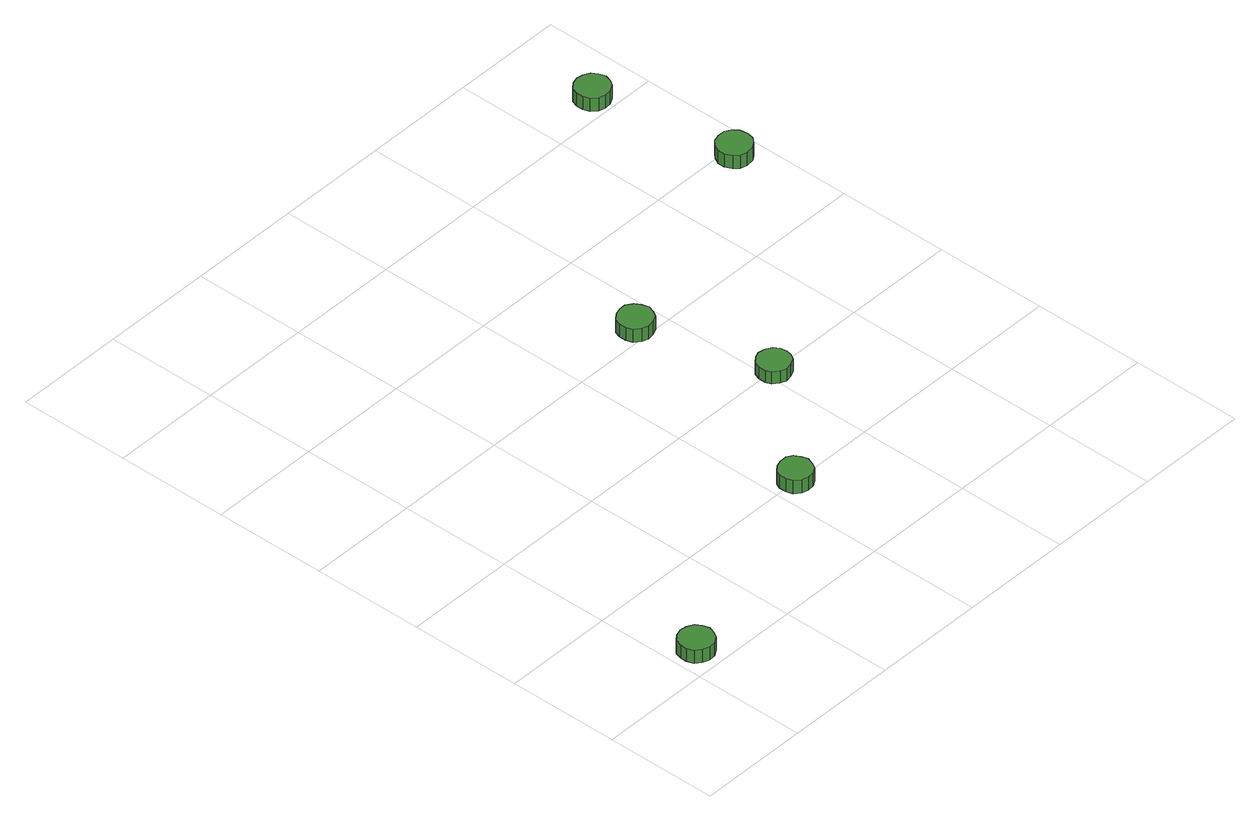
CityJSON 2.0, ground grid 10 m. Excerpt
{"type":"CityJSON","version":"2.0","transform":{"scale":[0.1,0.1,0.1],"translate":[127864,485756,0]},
"CityObjects":{
"tree1":{"type":"SolitaryVegetationObject","attributes":{"function":"something"},"geometry":[{"type":"MultiSurface","lod":"1","boundaries":[[[0,1,2,3,4,5,6,7,8,9,10,11,12,13,14]],[[15,16,17,18,19,20,21,22,23,24,25,26,27,28,29]],[[0,29,28,1]],[[1,28,27,2]],[[2,27,26,3]],[[3,26,25,4]],[[4,25,24,5]],[[5,24,23,6]],[[6,23,22,7]],[[7,22,21,8]],[[8,21,20,9]],[[9,20,19,10]],[[10,19,18,11]],[[11,18,17,12]],[[12,17,16,13]],[[13,16,15,14]],[[14,15,29,0]]]}]},
"tree2":{"type":"SolitaryVegetationObject","attributes":{"function":"something"},"geometry":[{"type":"MultiSurface","lod":"1","boundaries":[[[30,31,32,33,34,35,36,37,38,39,40,41,42,43,44]],[[45,46,47,48,49,50,51,52,53,54,55,56,57,58,59]],[[30,59,58,31]],[[31,58,57,32]],[[32,57,56,33]],[[33,56,55,34]],[[34,55,54,35]],[[35,54,53,36]],[[36,53,52,37]],[[37,52,51,38]],[[38,51,50,39]],[[39,50,49,40]],[[40,49,48,41]],[[41,48,47,42]],[[42,47,46,43]],[[43,46,45,44]],[[44,45,59,30]]]}]},
"tree3":{"type":"SolitaryVegetationObject","attributes":{"function":"something"},"geometry":[{"type":"MultiSurface","lod":"1","boundaries":[[[60,61,62,63,64,65,66,67,68,69,70,71,72,73,74]],[[75,76,77,78,79,80,81,82,83,84,85,86,87,88,89]],[[60,89,88,61]],[[61,88,87,62]],[[62,87,86,63]],[[63,86,85,64]],[[64,85,84,65]],[[65,84,83,66]],[[66,83,82,67]],[[67,82,81,68]],[[68,81,80,69]],[[69,80,79,70]],[[70,79,78,71]],[[71,78,77,72]],[[72,77,76,73]],[[73,76,75,74]],[[74,75,89,60]]]}]},
"tree4":{"type":"SolitaryVegetationObject","attributes":{"function":"something"},"geometry":[{"type":"MultiSurface","lod":"1","boundaries":[[[90,91,92,93,94,95,96,97,98,99,100,101,102,103,104]],[[105,106,107,108,109,110,111,112,113,114,115,116,117,118,119]],[[90,119,118,91]],[[91,118,117,92]],[[92,117,116,93]],[[93,116,115,94]],[[94,115,114,95]],[[95,114,113,96]],[[96,113,112,97]],[[97,112,111,98]],[[98,111,110,99]],[[99,110,109,100]],[[100,109,108,101]],[[101,108,107,102]],[[102,107,106,103]],[[103,106,105,104]],[[104,105,119,90]]]}]},
"tree5":{"type":"SolitaryVegetationObject","attributes":{"function":"something"},"geometry":[{"type":"MultiSurface","lod":"1","boundaries":[[[120,121,122,123,124,125,126,127,128,129,130,131,132,133,134]],[[135,136,137,138,139,140,141,142,143,144,145,146,147,148,149]],[[120,149,148,121]],[[121,148,147,122]],[[122,147,146,123]],[[123,146,145,124]],[[124,145,144,125]],[[125,144,143,126]],[[126,143,142,127]],[[127,142,141,128]],[[128,141,140,129]],[[129,140,139,130]],[[130,139,138,131]],[[131,138,137,132]],[[132,137,136,133]],[[133,136,135,134]],[[134,135,149,120]]]}]},
"tree6":{"type":"SolitaryVegetationObject","attributes":{"function":"something"},"geometry":[{"type":"MultiSurface","lod":"1","boundaries":[[[150,151,152,153,154,155,156,157,158,159,160,161,162,163,164]],[[165,166,167,168,169,170,171,172,173,174,175,176,177,178,179]],[[150,179,178,151]],[[151,178,177,152]],[[152,177,176,153]],[[153,176,175,154]],[[154,175,174,155]],[[155,174,173,156]],[[156,173,172,157]],[[157,172,171,158]],[[158,171,170,159]],[[159,170,169,160]],[[160,169,168,161]],[[161,168,167,162]],[[162,167,166,163]],[[163,166,165,164]],[[164,165,179,150]]]}]}
},
"vertices":[
[33,19,22],[31,25,22],[28,30,22],[22,33,22],[16,34,22],[10,32,22],[5,28,22],[3,22,22],[3,16,22],[5,10,22],[10,6,22],[16,4,22],[22,4,22],[28,8,22],[31,13,22],[31,13,9],[28,8,9],[22,4,9],[16,4,9],[10,6,9],[5,10,9],[3,16,9],[3,22,9],[5,28,9],[10,32,9],[16,34,9],[22,33,9],[28,30,9],[31,25,9],[33,19,9],
[235,99,19],[233,105,19],[230,110,19],[225,113,19],[219,113,19],[213,111,19],[208,107,19],[206,102,19],[206,96,19],[208,90,19],[213,86,19],[219,84,19],[225,85,19],[230,88,19],[233,93,19],[233,93,6],[230,88,6],[225,85,6],[219,84,6],[213,86,6],[208,90,6],[206,96,6],[206,102,6],[208,107,6],[213,111,6],[219,113,6],[225,113,6],[230,110,6],[233,105,6],[235,99,6],
[320,197,18],[319,203,18],[316,208,18],[310,211,18],[304,212,18],[299,210,18],[294,206,18],[292,200,18],[292,194,18],[294,189,18],[299,185,18],[304,183,18],[310,184,18],[316,187,18],[319,192,18],[319,192,6],[316,187,6],[310,184,6],[304,183,6],[299,185,6],[294,189,6],[292,194,6],[292,200,6],[294,206,6],[299,210,6],[304,212,6],[310,211,6],[316,208,6],[319,203,6],[320,197,6],
[290,311,17],[288,317,17],[285,322,17],[279,326,17],[273,326,17],[267,324,17],[262,320,17],[260,314,17],[260,308,17],[262,302,17],[267,298,17],[273,296,17],[279,297,17],[285,300,17],[288,305,17],[288,305,4],[285,300,4],[279,297,4],[273,296,4],[267,298,4],[262,302,4],[260,308,4],[260,314,4],[262,320,4],[267,324,4],[273,326,4],[279,326,4],[285,322,4],[288,317,4],[290,311,4],
[493,392,17],[492,399,17],[488,404,17],[483,407,17],[476,407,17],[470,405,17],[466,401,17],[463,395,17],[463,389,17],[466,383,17],[470,379,17],[476,377,17],[483,378,17],[488,381,17],[492,386,17],[492,386,4],[488,381,4],[483,378,4],[476,377,4],[470,379,4],[466,383,4],[463,389,4],[463,395,4],[466,401,4],[470,405,4],[476,407,4],[483,407,4],[488,404,4],[492,399,4],[493,392,4],
[471,517,18],[469,523,18],[466,528,18],[460,531,18],[454,532,18],[448,530,18],[443,526,18],[441,520,18],[441,514,18],[443,508,18],[448,504,18],[454,502,18],[460,503,18],[466,506,18],[469,511,18],[469,511,5],[466,506,5],[460,503,5],[454,502,5],[448,504,5],[443,508,5],[441,514,5],[441,520,5],[443,526,5],[448,530,5],[454,532,5],[460,531,5],[466,528,5],[469,523,5],[471,517,5]
]}
